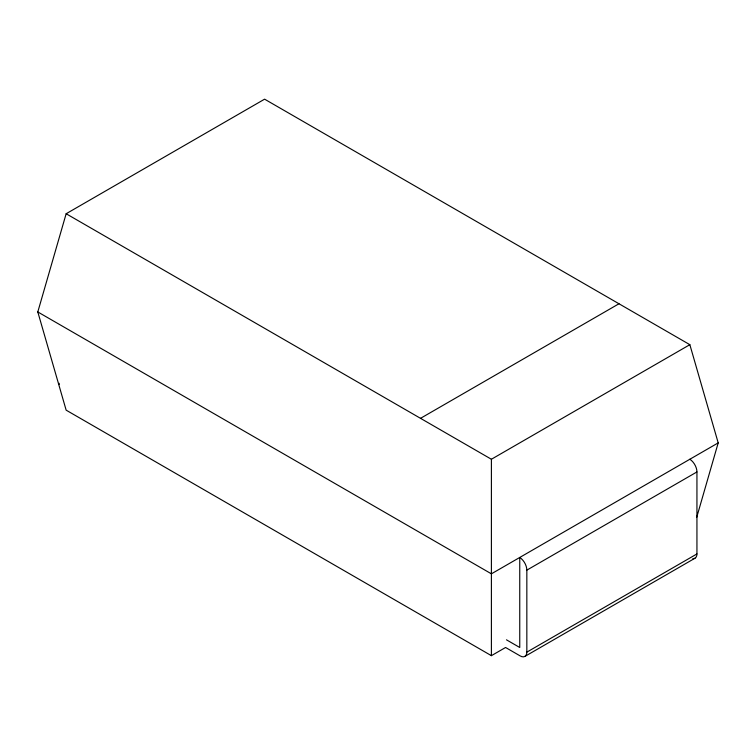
<?xml version="1.0" encoding="UTF-8"?>
<svg xmlns="http://www.w3.org/2000/svg" width="756" height="756" viewBox="0 0 756 756"><rect width="100%" height="100%" fill="white"/><g stroke="black" fill="none" stroke-linecap="round" stroke-linejoin="round"><path stroke-width="1.13" d="M689.85 459.251A10.537 6.086 60 0 1 696.938 471.942L696.938 553.94L526.837 652.144A9.337 5.386 60 0 1 520.241 655.953L505.575 647.486L491.4 655.669L66.15 410.158L37.8 311.945L66.15 213.74L264.6 99.168L689.85 344.679L718.2 442.884L696.692 517.387M420.525 418.333L618.975 303.761M66.15 213.74L491.4 459.251L689.85 344.679M718.2 442.884L491.4 573.832L37.8 311.945M526.837 652.144L526.837 570.147L696.938 471.942M524.9 656.416L695 558.212M506.473 639.822L519.75 647.486L519.75 557.465A10.537 6.086 60 0 1 526.837 570.147M491.4 459.251L491.4 655.669M59.28 384.313A9.1 5.254 60 0 1 59.119 383.264M696.938 553.94A9.337 5.386 60 0 1 692.865 558.627"/></g></svg>
